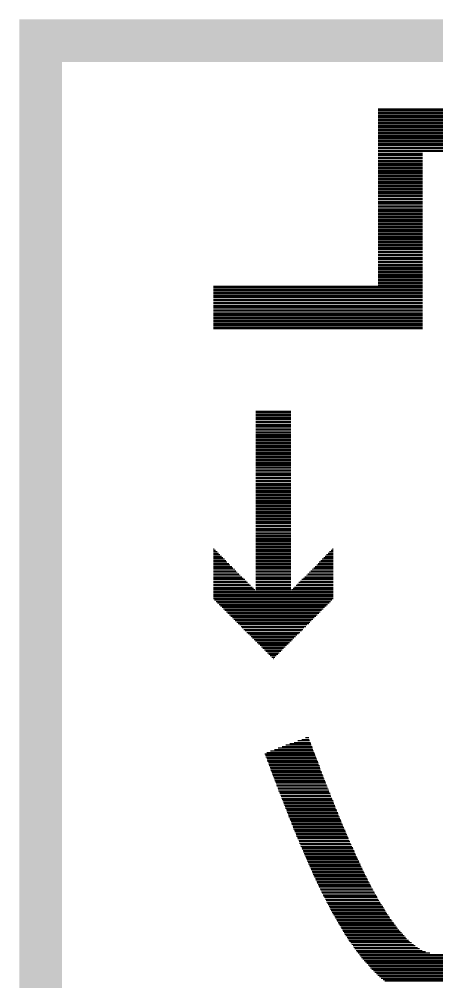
# Model space of a CAD drawing. Extents: x -1.4 to 24.3, y -3.9 to 24.9.
# Drawn here: x -1.4 to 1.08, y 19.18 to 24.89 of the extents above; entities that cross this region are included whole.
import ezdxf

# ---------------------------------------------------------------- set-up
doc = ezdxf.new("R2010")
doc.units = 0
doc.layers.add('DAC2_CLICK_V100_GKO', color=9, linetype='CONTINUOUS')
doc.layers.add('DAC2_CLICK_V100_GTO', color=11, linetype='CONTINUOUS')

msp = doc.modelspace()

# ---------------------------------------------------------------- linework, layer by layer
at = {"layer": 'DAC2_CLICK_V100_GKO'}
for points, const_width in [([(-1.27, -3.81), (-1.27, 24.765), (24.13, 24.765)], 0.254), ([(-1.27, -3.81), (-1.27, 24.13)], 0.1524)]:
    msp.add_lwpolyline(points, dxfattribs=dict(at, const_width=const_width))
at = {"layer": 'DAC2_CLICK_V100_GTO', "const_width": 0.00762}
for points in [[(0.73406, 24.3586), (2.0828, 24.3586)], [(0.73406, 24.3586), (2.0828, 24.3586)], [(0.73406, 24.35098), (2.0828, 24.35098)], [(0.73406, 24.35098), (2.0828, 24.35098)], [(0.73406, 24.34082), (2.0828, 24.34082)], [(0.73406, 24.34082), (2.0828, 24.34082)], [(0.73406, 24.3332), (2.0828, 24.3332)], [(0.73406, 24.3332), (2.0828, 24.3332)], [(0.73406, 24.32304), (2.0828, 24.32304)], [(0.73406, 24.32304), (2.0828, 24.32304)], [(0.73406, 24.31542), (2.0828, 24.31542)], [(0.73406, 24.31542), (2.0828, 24.31542)], [(0.73406, 24.3078), (2.0828, 24.3078)], [(0.73406, 24.3078), (2.0828, 24.3078)], [(0.73406, 24.29764), (2.0828, 24.29764)], [(0.73406, 24.29764), (2.0828, 24.29764)], [(0.73406, 24.29002), (2.0828, 24.29002)], [(0.73406, 24.29002), (2.0828, 24.29002)], [(0.73406, 24.27986), (2.0828, 24.27986)], [(0.73406, 24.27986), (2.0828, 24.27986)], [(0.73406, 24.27224), (2.0828, 24.27224)], [(0.73406, 24.27224), (2.0828, 24.27224)], [(0.73406, 24.26208), (2.0828, 24.26208)], [(0.73406, 24.26208), (2.0828, 24.26208)], [(0.73406, 24.25446), (2.0828, 24.25446)], [(0.73406, 24.25446), (2.0828, 24.25446)], [(0.73406, 24.24684), (2.0828, 24.24684)], [(0.73406, 24.24684), (2.0828, 24.24684)], [(0.73406, 24.23668), (2.0828, 24.23668)], [(0.73406, 24.23668), (2.0828, 24.23668)], [(0.73406, 24.22906), (2.0828, 24.22906)], [(0.73406, 24.22906), (2.0828, 24.22906)], [(0.73406, 24.2189), (2.0828, 24.2189)], [(0.73406, 24.2189), (2.0828, 24.2189)], [(0.73406, 24.21128), (2.0828, 24.21128)], [(0.73406, 24.21128), (2.0828, 24.21128)], [(0.73406, 24.20112), (2.0828, 24.20112)], [(0.73406, 24.20112), (2.0828, 24.20112)], [(0.73406, 24.1935), (2.0828, 24.1935)], [(0.73406, 24.1935), (2.0828, 24.1935)], [(0.73406, 24.18588), (2.0828, 24.18588)], [(0.73406, 24.18588), (2.0828, 24.18588)], [(0.73406, 24.17572), (2.0828, 24.17572)], [(0.73406, 24.17572), (2.0828, 24.17572)], [(0.73406, 24.1681), (2.0828, 24.1681)], [(0.73406, 24.1681), (2.0828, 24.1681)], [(0.73406, 24.15794), (2.0828, 24.15794)], [(0.73406, 24.15794), (2.0828, 24.15794)], [(0.73406, 24.15032), (2.0828, 24.15032)], [(0.73406, 24.15032), (2.0828, 24.15032)], [(0.73406, 24.1427), (2.0828, 24.1427)], [(0.73406, 24.1427), (2.0828, 24.1427)], [(0.73406, 24.13254), (2.0828, 24.13254)], [(0.73406, 24.13254), (2.0828, 24.13254)], [(0.73406, 24.12492), (2.0828, 24.12492)], [(0.73406, 24.12492), (2.0828, 24.12492)], [(0.73406, 24.11476), (2.0828, 24.11476)], [(0.73406, 24.11476), (2.0828, 24.11476)], [(0.73406, 24.10714), (2.0828, 24.10714)], [(0.73406, 24.10714), (2.0828, 24.10714)], [(0.73406, 24.09698), (0.99822, 24.09698)], [(0.73406, 24.09698), (0.99822, 24.09698)], [(0.73406, 24.08936), (0.99822, 24.08936)], [(0.73406, 24.08936), (0.99822, 24.08936)], [(0.73406, 24.08174), (0.99822, 24.08174)], [(0.73406, 24.08174), (0.99822, 24.08174)], [(0.73406, 24.07158), (0.99822, 24.07158)], [(0.73406, 24.07158), (0.99822, 24.07158)], [(0.73406, 24.06396), (0.99822, 24.06396)], [(0.73406, 24.06396), (0.99822, 24.06396)], [(0.73406, 24.0538), (0.99822, 24.0538)], [(0.73406, 24.0538), (0.99822, 24.0538)], [(0.73406, 24.04618), (0.99822, 24.04618)], [(0.73406, 24.04618), (0.99822, 24.04618)], [(0.73406, 24.03602), (0.99822, 24.03602)], [(0.73406, 24.03602), (0.99822, 24.03602)], [(0.73406, 24.0284), (0.99822, 24.0284)], [(0.73406, 24.0284), (0.99822, 24.0284)], [(0.73406, 24.02078), (0.99822, 24.02078)], [(0.73406, 24.02078), (0.99822, 24.02078)], [(0.73406, 24.01062), (0.99822, 24.01062)], [(0.73406, 24.01062), (0.99822, 24.01062)], [(0.73406, 24.003), (0.99822, 24.003)], [(0.73406, 24.003), (0.99822, 24.003)], [(0.73406, 23.99284), (0.99822, 23.99284)], [(0.73406, 23.99284), (0.99822, 23.99284)], [(0.73406, 23.98522), (0.99822, 23.98522)], [(0.73406, 23.98522), (0.99822, 23.98522)], [(0.73406, 23.9776), (0.99822, 23.9776)], [(0.73406, 23.9776), (0.99822, 23.9776)], [(0.73406, 23.96744), (0.99822, 23.96744)], [(0.73406, 23.96744), (0.99822, 23.96744)], [(0.73406, 23.95982), (0.99822, 23.95982)], [(0.73406, 23.95982), (0.99822, 23.95982)], [(0.73406, 23.94966), (0.99822, 23.94966)], [(0.73406, 23.94966), (0.99822, 23.94966)], [(0.73406, 23.94204), (0.99822, 23.94204)], [(0.73406, 23.94204), (0.99822, 23.94204)], [(0.73406, 23.93188), (0.99822, 23.93188)], [(0.73406, 23.93188), (0.99822, 23.93188)], [(0.73406, 23.92426), (0.99822, 23.92426)], [(0.73406, 23.92426), (0.99822, 23.92426)], [(0.73406, 23.91664), (0.99822, 23.91664)], [(0.73406, 23.91664), (0.99822, 23.91664)], [(0.73406, 23.90648), (0.99822, 23.90648)], [(0.73406, 23.90648), (0.99822, 23.90648)], [(0.73406, 23.89886), (0.99822, 23.89886)], [(0.73406, 23.89886), (0.99822, 23.89886)], [(0.73406, 23.8887), (0.99822, 23.8887)], [(0.73406, 23.8887), (0.99822, 23.8887)], [(0.73406, 23.88108), (0.99822, 23.88108)], [(0.73406, 23.88108), (0.99822, 23.88108)], [(0.73406, 23.87092), (0.99822, 23.87092)], [(0.73406, 23.87092), (0.99822, 23.87092)], [(0.73406, 23.8633), (0.99822, 23.8633)], [(0.73406, 23.8633), (0.99822, 23.8633)], [(0.73406, 23.85568), (0.99822, 23.85568)], [(0.73406, 23.85568), (0.99822, 23.85568)], [(0.73406, 23.84552), (0.99822, 23.84552)], [(0.73406, 23.84552), (0.99822, 23.84552)], [(0.73406, 23.8379), (0.99822, 23.8379)], [(0.73406, 23.8379), (0.99822, 23.8379)], [(0.73406, 23.82774), (0.99822, 23.82774)], [(0.73406, 23.82774), (0.99822, 23.82774)], [(0.73406, 23.82012), (0.99822, 23.82012)], [(0.73406, 23.82012), (0.99822, 23.82012)], [(0.73406, 23.80996), (0.99822, 23.80996)], [(0.73406, 23.80996), (0.99822, 23.80996)], [(0.73406, 23.80234), (0.99822, 23.80234)], [(0.73406, 23.80234), (0.99822, 23.80234)], [(0.73406, 23.79472), (0.99822, 23.79472)], [(0.73406, 23.79472), (0.99822, 23.79472)], [(0.73406, 23.78456), (0.99822, 23.78456)], [(0.73406, 23.78456), (0.99822, 23.78456)], [(0.73406, 23.77694), (0.99822, 23.77694)], [(0.73406, 23.77694), (0.99822, 23.77694)], [(0.73406, 23.76678), (0.99822, 23.76678)], [(0.73406, 23.76678), (0.99822, 23.76678)], [(0.73406, 23.75916), (0.99822, 23.75916)], [(0.73406, 23.75916), (0.99822, 23.75916)], [(0.73406, 23.75154), (0.99822, 23.75154)], [(0.73406, 23.75154), (0.99822, 23.75154)], [(0.73406, 23.74138), (0.99822, 23.74138)], [(0.73406, 23.74138), (0.99822, 23.74138)], [(0.73406, 23.73376), (0.99822, 23.73376)], [(0.73406, 23.73376), (0.99822, 23.73376)], [(0.73406, 23.7236), (0.99822, 23.7236)], [(0.73406, 23.7236), (0.99822, 23.7236)], [(0.73406, 23.71598), (0.99822, 23.71598)], [(0.73406, 23.71598), (0.99822, 23.71598)], [(0.73406, 23.70582), (0.99822, 23.70582)], [(0.73406, 23.70582), (0.99822, 23.70582)], [(0.73406, 23.6982), (0.99822, 23.6982)], [(0.73406, 23.6982), (0.99822, 23.6982)], [(0.73406, 23.69058), (0.99822, 23.69058)], [(0.73406, 23.69058), (0.99822, 23.69058)], [(0.73406, 23.68042), (0.99822, 23.68042)], [(0.73406, 23.68042), (0.99822, 23.68042)], [(0.73406, 23.6728), (0.99822, 23.6728)], [(0.73406, 23.6728), (0.99822, 23.6728)], [(0.73406, 23.66264), (0.99822, 23.66264)], [(0.73406, 23.66264), (0.99822, 23.66264)], [(0.73406, 23.65502), (0.99822, 23.65502)], [(0.73406, 23.65502), (0.99822, 23.65502)], [(0.73406, 23.64486), (0.99822, 23.64486)], [(0.73406, 23.64486), (0.99822, 23.64486)], [(0.73406, 23.63724), (0.99822, 23.63724)], [(0.73406, 23.63724), (0.99822, 23.63724)], [(0.73406, 23.62962), (0.99822, 23.62962)], [(0.73406, 23.62962), (0.99822, 23.62962)], [(0.73406, 23.61946), (0.99822, 23.61946)], [(0.73406, 23.61946), (0.99822, 23.61946)], [(0.73406, 23.61184), (0.99822, 23.61184)], [(0.73406, 23.61184), (0.99822, 23.61184)], [(0.73406, 23.60168), (0.99822, 23.60168)], [(0.73406, 23.60168), (0.99822, 23.60168)], [(0.73406, 23.59406), (0.99822, 23.59406)], [(0.73406, 23.59406), (0.99822, 23.59406)], [(0.73406, 23.58644), (0.99822, 23.58644)], [(0.73406, 23.58644), (0.99822, 23.58644)], [(0.73406, 23.57628), (0.99822, 23.57628)], [(0.73406, 23.57628), (0.99822, 23.57628)], [(0.73406, 23.56866), (0.99822, 23.56866)], [(0.73406, 23.56866), (0.99822, 23.56866)], [(0.73406, 23.5585), (0.99822, 23.5585)], [(0.73406, 23.5585), (0.99822, 23.5585)], [(0.73406, 23.55088), (0.99822, 23.55088)], [(0.73406, 23.55088), (0.99822, 23.55088)], [(0.73406, 23.54072), (0.99822, 23.54072)], [(0.73406, 23.54072), (0.99822, 23.54072)], [(0.73406, 23.5331), (0.99822, 23.5331)], [(0.73406, 23.5331), (0.99822, 23.5331)], [(0.73406, 23.52548), (0.99822, 23.52548)], [(0.73406, 23.52548), (0.99822, 23.52548)], [(0.73406, 23.51532), (0.99822, 23.51532)], [(0.73406, 23.51532), (0.99822, 23.51532)], [(0.73406, 23.5077), (0.99822, 23.5077)], [(0.73406, 23.5077), (0.99822, 23.5077)], [(0.73406, 23.49754), (0.99822, 23.49754)], [(0.73406, 23.49754), (0.99822, 23.49754)], [(0.73406, 23.48992), (0.99822, 23.48992)], [(0.73406, 23.48992), (0.99822, 23.48992)], [(0.73406, 23.47976), (0.99822, 23.47976)], [(0.73406, 23.47976), (0.99822, 23.47976)], [(0.73406, 23.47214), (0.99822, 23.47214)], [(0.73406, 23.47214), (0.99822, 23.47214)], [(0.73406, 23.46452), (0.99822, 23.46452)], [(0.73406, 23.46452), (0.99822, 23.46452)], [(0.73406, 23.45436), (0.99822, 23.45436)], [(0.73406, 23.45436), (0.99822, 23.45436)], [(0.73406, 23.44674), (0.99822, 23.44674)], [(0.73406, 23.44674), (0.99822, 23.44674)], [(0.73406, 23.43658), (0.99822, 23.43658)], [(0.73406, 23.43658), (0.99822, 23.43658)], [(0.73406, 23.42896), (0.99822, 23.42896)], [(0.73406, 23.42896), (0.99822, 23.42896)], [(0.73406, 23.4188), (0.99822, 23.4188)], [(0.73406, 23.4188), (0.99822, 23.4188)], [(0.73406, 23.41118), (0.99822, 23.41118)], [(0.73406, 23.41118), (0.99822, 23.41118)], [(0.73406, 23.40356), (0.99822, 23.40356)], [(0.73406, 23.40356), (0.99822, 23.40356)], [(0.73406, 23.3934), (0.99822, 23.3934)], [(0.73406, 23.3934), (0.99822, 23.3934)], [(0.73406, 23.38578), (0.99822, 23.38578)], [(0.73406, 23.38578), (0.99822, 23.38578)], [(0.73406, 23.37562), (0.99822, 23.37562)], [(0.73406, 23.37562), (0.99822, 23.37562)], [(0.73406, 23.368), (0.99822, 23.368)], [(0.73406, 23.368), (0.99822, 23.368)], [(0.73406, 23.36038), (0.99822, 23.36038)], [(0.73406, 23.36038), (0.99822, 23.36038)], [(-0.24384, 23.30704), (0.99822, 23.30704)], [(-0.24384, 23.30704), (0.99822, 23.30704)], [(0.73406, 23.35022), (0.99822, 23.35022)], [(0.73406, 23.35022), (0.99822, 23.35022)], [(0.73406, 23.3426), (0.99822, 23.3426)], [(0.73406, 23.3426), (0.99822, 23.3426)], [(0.73406, 23.33244), (0.99822, 23.33244)], [(0.73406, 23.33244), (0.99822, 23.33244)], [(0.73406, 23.32482), (0.99822, 23.32482)], [(0.73406, 23.32482), (0.99822, 23.32482)], [(0.73406, 23.31466), (0.99822, 23.31466)], [(0.73406, 23.31466), (0.99822, 23.31466)], [(-0.24384, 23.29942), (0.99822, 23.29942)], [(-0.24384, 23.29942), (0.99822, 23.29942)], [(-0.24384, 23.28926), (0.99822, 23.28926)], [(-0.24384, 23.28926), (0.99822, 23.28926)], [(-0.24384, 23.28164), (0.99822, 23.28164)], [(-0.24384, 23.28164), (0.99822, 23.28164)], [(-0.24384, 23.27148), (0.99822, 23.27148)], [(-0.24384, 23.27148), (0.99822, 23.27148)], [(-0.24384, 23.26386), (0.99822, 23.26386)], [(-0.24384, 23.26386), (0.99822, 23.26386)], [(-0.24384, 23.2537), (0.99822, 23.2537)], [(-0.24384, 23.2537), (0.99822, 23.2537)], [(-0.24384, 23.24608), (0.99822, 23.24608)], [(-0.24384, 23.24608), (0.99822, 23.24608)], [(-0.24384, 23.23846), (0.99822, 23.23846)], [(-0.24384, 23.23846), (0.99822, 23.23846)], [(-0.24384, 23.2283), (0.99822, 23.2283)], [(-0.24384, 23.2283), (0.99822, 23.2283)], [(-0.24384, 23.22068), (0.99822, 23.22068)], [(-0.24384, 23.22068), (0.99822, 23.22068)], [(-0.24384, 23.21052), (0.99822, 23.21052)], [(-0.24384, 23.21052), (0.99822, 23.21052)], [(-0.24384, 23.2029), (0.99822, 23.2029)], [(-0.24384, 23.2029), (0.99822, 23.2029)], [(-0.24384, 23.19274), (0.99822, 23.19274)], [(-0.24384, 23.19274), (0.99822, 23.19274)], [(-0.24384, 23.18512), (0.99822, 23.18512)], [(-0.24384, 23.18512), (0.99822, 23.18512)], [(-0.24384, 23.1775), (0.99822, 23.1775)], [(-0.24384, 23.1775), (0.99822, 23.1775)], [(-0.24384, 23.16734), (0.99822, 23.16734)], [(-0.24384, 23.16734), (0.99822, 23.16734)], [(-0.24384, 23.15972), (0.99822, 23.15972)], [(-0.24384, 23.15972), (0.99822, 23.15972)], [(-0.24384, 23.14956), (0.99822, 23.14956)], [(-0.24384, 23.14956), (0.99822, 23.14956)], [(-0.24384, 23.14194), (0.99822, 23.14194)], [(-0.24384, 23.14194), (0.99822, 23.14194)], [(-0.24384, 23.13432), (0.99822, 23.13432)], [(-0.24384, 23.13432), (0.99822, 23.13432)], [(-0.24384, 23.12416), (0.99822, 23.12416)], [(-0.24384, 23.12416), (0.99822, 23.12416)], [(-0.24384, 23.11654), (0.99822, 23.11654)], [(-0.24384, 23.11654), (0.99822, 23.11654)], [(-0.24384, 23.10638), (0.99822, 23.10638)], [(-0.24384, 23.10638), (0.99822, 23.10638)], [(-0.24384, 23.09876), (0.99822, 23.09876)], [(-0.24384, 23.09876), (0.99822, 23.09876)], [(-0.24384, 23.0886), (0.99822, 23.0886)], [(-0.24384, 23.0886), (0.99822, 23.0886)], [(-0.24384, 23.08098), (0.99822, 23.08098)], [(-0.24384, 23.08098), (0.99822, 23.08098)], [(-0.24384, 23.07336), (0.99822, 23.07336)], [(-0.24384, 23.07336), (0.99822, 23.07336)], [(-0.24384, 23.0632), (0.99822, 23.0632)], [(-0.24384, 23.0632), (0.99822, 23.0632)], [(-0.24384, 23.05558), (0.99822, 23.05558)], [(-0.24384, 23.05558), (0.99822, 23.05558)], [(0.00762, 22.56536), (0.2159, 22.56536)], [(0.00762, 22.56536), (0.2159, 22.56536)], [(0.00762, 22.55774), (0.2159, 22.55774)], [(0.00762, 22.55774), (0.2159, 22.55774)], [(0.00762, 22.54758), (0.2159, 22.54758)], [(0.00762, 22.54758), (0.2159, 22.54758)], [(0.00762, 22.53996), (0.2159, 22.53996)], [(0.00762, 22.53996), (0.2159, 22.53996)], [(0.00762, 22.5298), (0.2159, 22.5298)], [(0.00762, 22.5298), (0.2159, 22.5298)], [(0.00762, 22.52218), (0.2159, 22.52218)], [(0.00762, 22.52218), (0.2159, 22.52218)], [(0.00762, 22.51456), (0.2159, 22.51456)], [(0.00762, 22.51456), (0.2159, 22.51456)], [(0.00762, 22.5044), (0.2159, 22.5044)], [(0.00762, 22.5044), (0.2159, 22.5044)], [(0.00762, 22.49678), (0.2159, 22.49678)], [(0.00762, 22.49678), (0.2159, 22.49678)], [(0.00762, 22.48662), (0.2159, 22.48662)], [(0.00762, 22.48662), (0.2159, 22.48662)], [(0.00762, 22.479), (0.2159, 22.479)], [(0.00762, 22.479), (0.2159, 22.479)], [(0.00762, 22.47138), (0.2159, 22.47138)], [(0.00762, 22.47138), (0.2159, 22.47138)], [(0.00762, 22.46122), (0.2159, 22.46122)], [(0.00762, 22.46122), (0.2159, 22.46122)], [(0.00762, 22.4536), (0.2159, 22.4536)], [(0.00762, 22.4536), (0.2159, 22.4536)], [(0.00762, 22.44344), (0.2159, 22.44344)], [(0.00762, 22.44344), (0.2159, 22.44344)], [(0.00762, 22.43582), (0.2159, 22.43582)], [(0.00762, 22.43582), (0.2159, 22.43582)], [(0.00762, 22.42566), (0.2159, 22.42566)], [(0.00762, 22.42566), (0.2159, 22.42566)], [(0.00762, 22.41804), (0.2159, 22.41804)], [(0.00762, 22.41804), (0.2159, 22.41804)], [(0.00762, 22.41042), (0.2159, 22.41042)], [(0.00762, 22.41042), (0.2159, 22.41042)], [(0.00762, 22.40026), (0.2159, 22.40026)], [(0.00762, 22.40026), (0.2159, 22.40026)], [(0.00762, 22.39264), (0.2159, 22.39264)], [(0.00762, 22.39264), (0.2159, 22.39264)], [(0.00762, 22.38248), (0.2159, 22.38248)], [(0.00762, 22.38248), (0.2159, 22.38248)], [(0.00762, 22.37486), (0.2159, 22.37486)], [(0.00762, 22.37486), (0.2159, 22.37486)], [(0.00762, 22.3647), (0.2159, 22.3647)], [(0.00762, 22.3647), (0.2159, 22.3647)], [(0.00762, 22.35708), (0.2159, 22.35708)], [(0.00762, 22.35708), (0.2159, 22.35708)], [(0.00762, 22.34946), (0.2159, 22.34946)], [(0.00762, 22.34946), (0.2159, 22.34946)], [(0.00762, 22.3393), (0.2159, 22.3393)], [(0.00762, 22.3393), (0.2159, 22.3393)], [(0.00762, 22.33168), (0.2159, 22.33168)], [(0.00762, 22.33168), (0.2159, 22.33168)], [(0.00762, 22.32152), (0.2159, 22.32152)], [(0.00762, 22.32152), (0.2159, 22.32152)], [(0.00762, 22.3139), (0.2159, 22.3139)], [(0.00762, 22.3139), (0.2159, 22.3139)], [(0.00762, 22.30628), (0.2159, 22.30628)], [(0.00762, 22.30628), (0.2159, 22.30628)], [(0.00762, 22.29612), (0.2159, 22.29612)], [(0.00762, 22.29612), (0.2159, 22.29612)], [(0.00762, 22.2885), (0.2159, 22.2885)], [(0.00762, 22.2885), (0.2159, 22.2885)], [(0.00762, 22.27834), (0.2159, 22.27834)], [(0.00762, 22.27834), (0.2159, 22.27834)], [(0.00762, 22.27072), (0.2159, 22.27072)], [(0.00762, 22.27072), (0.2159, 22.27072)], [(0.00762, 22.26056), (0.2159, 22.26056)], [(0.00762, 22.26056), (0.2159, 22.26056)], [(0.00762, 22.25294), (0.2159, 22.25294)], [(0.00762, 22.25294), (0.2159, 22.25294)], [(0.00762, 22.24532), (0.2159, 22.24532)], [(0.00762, 22.24532), (0.2159, 22.24532)], [(0.00762, 22.23516), (0.2159, 22.23516)], [(0.00762, 22.23516), (0.2159, 22.23516)], [(0.00762, 22.22754), (0.2159, 22.22754)], [(0.00762, 22.22754), (0.2159, 22.22754)], [(0.00762, 22.21738), (0.2159, 22.21738)], [(0.00762, 22.21738), (0.2159, 22.21738)], [(0.00762, 22.20976), (0.2159, 22.20976)], [(0.00762, 22.20976), (0.2159, 22.20976)], [(0.00762, 22.1996), (0.2159, 22.1996)], [(0.00762, 22.1996), (0.2159, 22.1996)], [(0.00762, 22.19198), (0.2159, 22.19198)], [(0.00762, 22.19198), (0.2159, 22.19198)], [(0.00762, 22.18436), (0.2159, 22.18436)], [(0.00762, 22.18436), (0.2159, 22.18436)], [(0.00762, 22.1742), (0.2159, 22.1742)], [(0.00762, 22.1742), (0.2159, 22.1742)], [(0.00762, 22.16658), (0.2159, 22.16658)], [(0.00762, 22.16658), (0.2159, 22.16658)], [(0.00762, 22.15642), (0.2159, 22.15642)], [(0.00762, 22.15642), (0.2159, 22.15642)], [(0.00762, 22.1488), (0.2159, 22.1488)], [(0.00762, 22.1488), (0.2159, 22.1488)], [(0.00762, 22.13864), (0.2159, 22.13864)], [(0.00762, 22.13864), (0.2159, 22.13864)], [(0.00762, 22.13102), (0.2159, 22.13102)], [(0.00762, 22.13102), (0.2159, 22.13102)], [(0.00762, 22.1234), (0.2159, 22.1234)], [(0.00762, 22.1234), (0.2159, 22.1234)], [(0.00762, 22.11324), (0.2159, 22.11324)], [(0.00762, 22.11324), (0.2159, 22.11324)], [(0.00762, 22.10562), (0.2159, 22.10562)], [(0.00762, 22.10562), (0.2159, 22.10562)], [(0.00762, 22.09546), (0.2159, 22.09546)], [(0.00762, 22.09546), (0.2159, 22.09546)], [(0.00762, 22.08784), (0.2159, 22.08784)], [(0.00762, 22.08784), (0.2159, 22.08784)], [(0.00762, 22.08022), (0.2159, 22.08022)], [(0.00762, 22.08022), (0.2159, 22.08022)], [(0.00762, 22.07006), (0.2159, 22.07006)], [(0.00762, 22.07006), (0.2159, 22.07006)], [(0.00762, 22.06244), (0.2159, 22.06244)], [(0.00762, 22.06244), (0.2159, 22.06244)], [(0.00762, 22.05228), (0.2159, 22.05228)], [(0.00762, 22.05228), (0.2159, 22.05228)], [(0.00762, 22.04466), (0.2159, 22.04466)], [(0.00762, 22.04466), (0.2159, 22.04466)], [(0.00762, 22.0345), (0.2159, 22.0345)], [(0.00762, 22.0345), (0.2159, 22.0345)], [(0.00762, 22.02688), (0.2159, 22.02688)], [(0.00762, 22.02688), (0.2159, 22.02688)], [(0.00762, 22.01926), (0.2159, 22.01926)], [(0.00762, 22.01926), (0.2159, 22.01926)], [(0.00762, 22.0091), (0.2159, 22.0091)], [(0.00762, 22.0091), (0.2159, 22.0091)], [(0.00762, 22.00148), (0.2159, 22.00148)], [(0.00762, 22.00148), (0.2159, 22.00148)], [(0.00762, 21.99132), (0.2159, 21.99132)], [(0.00762, 21.99132), (0.2159, 21.99132)], [(0.00762, 21.9837), (0.2159, 21.9837)], [(0.00762, 21.9837), (0.2159, 21.9837)], [(0.00762, 21.97354), (0.2159, 21.97354)], [(0.00762, 21.97354), (0.2159, 21.97354)], [(0.00762, 21.96592), (0.2159, 21.96592)], [(0.00762, 21.96592), (0.2159, 21.96592)], [(0.00762, 21.9583), (0.2159, 21.9583)], [(0.00762, 21.9583), (0.2159, 21.9583)], [(0.00762, 21.94814), (0.2159, 21.94814)], [(0.00762, 21.94814), (0.2159, 21.94814)], [(0.00762, 21.94052), (0.2159, 21.94052)], [(0.00762, 21.94052), (0.2159, 21.94052)], [(0.00762, 21.93036), (0.2159, 21.93036)], [(0.00762, 21.93036), (0.2159, 21.93036)], [(0.00762, 21.92274), (0.2159, 21.92274)], [(0.00762, 21.92274), (0.2159, 21.92274)], [(0.00762, 21.91258), (0.2159, 21.91258)], [(0.00762, 21.91258), (0.2159, 21.91258)], [(0.00762, 21.90496), (0.2159, 21.90496)], [(0.00762, 21.90496), (0.2159, 21.90496)], [(0.00762, 21.89734), (0.2159, 21.89734)], [(0.00762, 21.89734), (0.2159, 21.89734)], [(0.00762, 21.88718), (0.2159, 21.88718)], [(0.00762, 21.88718), (0.2159, 21.88718)], [(0.00762, 21.87956), (0.2159, 21.87956)], [(0.00762, 21.87956), (0.2159, 21.87956)], [(0.00762, 21.8694), (0.2159, 21.8694)], [(0.00762, 21.8694), (0.2159, 21.8694)], [(0.00762, 21.86178), (0.2159, 21.86178)], [(0.00762, 21.86178), (0.2159, 21.86178)], [(0.00762, 21.85416), (0.2159, 21.85416)], [(0.00762, 21.85416), (0.2159, 21.85416)], [(0.00762, 21.844), (0.2159, 21.844)], [(0.00762, 21.844), (0.2159, 21.844)], [(0.00762, 21.83638), (0.2159, 21.83638)], [(0.00762, 21.83638), (0.2159, 21.83638)], [(0.00762, 21.82622), (0.2159, 21.82622)], [(0.00762, 21.82622), (0.2159, 21.82622)], [(0.00762, 21.8186), (0.2159, 21.8186)], [(0.00762, 21.8186), (0.2159, 21.8186)], [(0.00762, 21.80844), (0.2159, 21.80844)], [(0.00762, 21.80844), (0.2159, 21.80844)], [(0.00762, 21.80082), (0.2159, 21.80082)], [(0.00762, 21.80082), (0.2159, 21.80082)], [(0.00762, 21.7932), (0.2159, 21.7932)], [(0.00762, 21.7932), (0.2159, 21.7932)], [(0.00762, 21.78304), (0.2159, 21.78304)], [(0.00762, 21.78304), (0.2159, 21.78304)], [(0.00762, 21.77542), (0.2159, 21.77542)], [(0.00762, 21.77542), (0.2159, 21.77542)], [(0.00762, 21.76526), (0.2159, 21.76526)], [(0.00762, 21.76526), (0.2159, 21.76526)], [(-0.24384, 21.74748), (-0.23876, 21.74748)], [(-0.24384, 21.74748), (-0.23876, 21.74748)], [(-0.24384, 21.73986), (-0.23114, 21.73986)], [(-0.24384, 21.73986), (-0.23114, 21.73986)], [(-0.24384, 21.73224), (-0.22098, 21.73224)], [(-0.24384, 21.73224), (-0.22098, 21.73224)], [(-0.24384, 21.72208), (-0.21336, 21.72208)], [(-0.24384, 21.72208), (-0.21336, 21.72208)], [(-0.24384, 21.71446), (-0.20574, 21.71446)], [(-0.24384, 21.71446), (-0.20574, 21.71446)], [(-0.24384, 21.7043), (-0.19558, 21.7043)], [(-0.24384, 21.7043), (-0.19558, 21.7043)], [(0.00762, 21.75764), (0.2159, 21.75764)], [(0.00762, 21.75764), (0.2159, 21.75764)], [(0.00762, 21.74748), (0.2159, 21.74748)], [(0.00762, 21.74748), (0.2159, 21.74748)], [(0.00762, 21.73986), (0.2159, 21.73986)], [(0.00762, 21.73986), (0.2159, 21.73986)], [(0.00762, 21.73224), (0.2159, 21.73224)], [(0.00762, 21.73224), (0.2159, 21.73224)], [(0.00762, 21.72208), (0.2159, 21.72208)], [(0.00762, 21.72208), (0.2159, 21.72208)], [(0.00762, 21.71446), (0.2159, 21.71446)], [(0.00762, 21.71446), (0.2159, 21.71446)], [(0.00762, 21.7043), (0.2159, 21.7043)], [(0.00762, 21.7043), (0.2159, 21.7043)], [(0.4191, 21.7043), (0.46736, 21.7043)], [(0.4191, 21.7043), (0.46736, 21.7043)], [(0.42672, 21.71446), (0.46736, 21.71446)], [(0.42672, 21.71446), (0.46736, 21.71446)], [(0.43688, 21.72208), (0.46736, 21.72208)], [(0.43688, 21.72208), (0.46736, 21.72208)], [(0.4445, 21.73224), (0.46736, 21.73224)], [(0.4445, 21.73224), (0.46736, 21.73224)], [(0.45466, 21.73986), (0.46736, 21.73986)], [(0.45466, 21.73986), (0.46736, 21.73986)], [(0.46228, 21.74748), (0.46736, 21.74748)], [(0.46228, 21.74748), (0.46736, 21.74748)], [(-0.24384, 21.69668), (-0.18796, 21.69668)], [(-0.24384, 21.69668), (-0.18796, 21.69668)], [(-0.24384, 21.68906), (-0.1778, 21.68906)], [(-0.24384, 21.68906), (-0.1778, 21.68906)], [(-0.24384, 21.6789), (-0.17018, 21.6789)], [(-0.24384, 21.6789), (-0.17018, 21.6789)], [(-0.24384, 21.67128), (-0.16256, 21.67128)], [(-0.24384, 21.67128), (-0.16256, 21.67128)], [(-0.24384, 21.66112), (-0.1524, 21.66112)], [(-0.24384, 21.66112), (-0.1524, 21.66112)], [(-0.24384, 21.6535), (-0.14478, 21.6535)], [(-0.24384, 21.6535), (-0.14478, 21.6535)], [(0.00762, 21.69668), (0.2159, 21.69668)], [(0.00762, 21.69668), (0.2159, 21.69668)], [(0.00762, 21.68906), (0.2159, 21.68906)], [(0.00762, 21.68906), (0.2159, 21.68906)], [(0.00762, 21.6789), (0.2159, 21.6789)], [(0.00762, 21.6789), (0.2159, 21.6789)], [(0.00762, 21.67128), (0.2159, 21.67128)], [(0.00762, 21.67128), (0.2159, 21.67128)], [(0.00762, 21.66112), (0.2159, 21.66112)], [(0.00762, 21.66112), (0.2159, 21.66112)], [(0.00762, 21.6535), (0.2159, 21.6535)], [(0.00762, 21.6535), (0.2159, 21.6535)], [(0.3683, 21.6535), (0.46736, 21.6535)], [(0.3683, 21.6535), (0.46736, 21.6535)], [(0.37592, 21.66112), (0.46736, 21.66112)], [(0.37592, 21.66112), (0.46736, 21.66112)], [(0.38354, 21.67128), (0.46736, 21.67128)], [(0.38354, 21.67128), (0.46736, 21.67128)], [(0.3937, 21.6789), (0.46736, 21.6789)], [(0.3937, 21.6789), (0.46736, 21.6789)], [(0.40132, 21.68906), (0.46736, 21.68906)], [(0.40132, 21.68906), (0.46736, 21.68906)], [(0.41148, 21.69668), (0.46736, 21.69668)], [(0.41148, 21.69668), (0.46736, 21.69668)], [(-0.24384, 21.64334), (-0.13462, 21.64334)], [(-0.24384, 21.64334), (-0.13462, 21.64334)], [(-0.24384, 21.63572), (-0.127, 21.63572)], [(-0.24384, 21.63572), (-0.127, 21.63572)], [(-0.24384, 21.6281), (-0.11684, 21.6281)], [(-0.24384, 21.6281), (-0.11684, 21.6281)], [(-0.24384, 21.61794), (-0.10922, 21.61794)], [(-0.24384, 21.61794), (-0.10922, 21.61794)], [(-0.24384, 21.61032), (-0.1016, 21.61032)], [(-0.24384, 21.61032), (-0.1016, 21.61032)], [(-0.24384, 21.60016), (-0.09144, 21.60016)], [(-0.24384, 21.60016), (-0.09144, 21.60016)], [(-0.24384, 21.59254), (-0.08382, 21.59254)], [(-0.24384, 21.59254), (-0.08382, 21.59254)], [(0.00762, 21.64334), (0.2159, 21.64334)], [(0.00762, 21.64334), (0.2159, 21.64334)], [(0.00762, 21.63572), (0.2159, 21.63572)], [(0.00762, 21.63572), (0.2159, 21.63572)], [(0.00762, 21.6281), (0.2159, 21.6281)], [(0.00762, 21.6281), (0.2159, 21.6281)], [(0.00762, 21.61794), (0.2159, 21.61794)], [(0.00762, 21.61794), (0.2159, 21.61794)], [(0.00762, 21.61032), (0.2159, 21.61032)], [(0.00762, 21.61032), (0.2159, 21.61032)], [(0.00762, 21.60016), (0.2159, 21.60016)], [(0.00762, 21.60016), (0.2159, 21.60016)], [(0.00762, 21.59254), (0.2159, 21.59254)], [(0.00762, 21.59254), (0.2159, 21.59254)], [(0.30734, 21.59254), (0.46736, 21.59254)], [(0.30734, 21.59254), (0.46736, 21.59254)], [(0.31496, 21.60016), (0.46736, 21.60016)], [(0.31496, 21.60016), (0.46736, 21.60016)], [(0.32258, 21.61032), (0.46736, 21.61032)], [(0.32258, 21.61032), (0.46736, 21.61032)], [(0.33274, 21.61794), (0.46736, 21.61794)], [(0.33274, 21.61794), (0.46736, 21.61794)], [(0.34036, 21.6281), (0.46736, 21.6281)], [(0.34036, 21.6281), (0.46736, 21.6281)], [(0.35052, 21.63572), (0.46736, 21.63572)], [(0.35052, 21.63572), (0.46736, 21.63572)], [(0.35814, 21.64334), (0.46736, 21.64334)], [(0.35814, 21.64334), (0.46736, 21.64334)], [(-0.24384, 21.58238), (-0.07366, 21.58238)], [(-0.24384, 21.58238), (-0.07366, 21.58238)], [(-0.24384, 21.57476), (-0.06604, 21.57476)], [(-0.24384, 21.57476), (-0.06604, 21.57476)], [(-0.24384, 21.56714), (-0.05588, 21.56714)], [(-0.24384, 21.56714), (-0.05588, 21.56714)], [(-0.24384, 21.55698), (-0.04826, 21.55698)], [(-0.24384, 21.55698), (-0.04826, 21.55698)], [(-0.24384, 21.54936), (-0.04064, 21.54936)], [(-0.24384, 21.54936), (-0.04064, 21.54936)], [(-0.24384, 21.5392), (-0.03048, 21.5392)], [(-0.24384, 21.5392), (-0.03048, 21.5392)], [(0.00762, 21.58238), (0.2159, 21.58238)], [(0.00762, 21.58238), (0.2159, 21.58238)], [(0.00762, 21.57476), (0.2159, 21.57476)], [(0.00762, 21.57476), (0.2159, 21.57476)], [(0.00762, 21.56714), (0.2159, 21.56714)], [(0.00762, 21.56714), (0.2159, 21.56714)], [(0.00762, 21.55698), (0.2159, 21.55698)], [(0.00762, 21.55698), (0.2159, 21.55698)], [(0.00762, 21.54936), (0.2159, 21.54936)], [(0.00762, 21.54936), (0.2159, 21.54936)], [(0.00762, 21.5392), (0.2159, 21.5392)], [(0.00762, 21.5392), (0.2159, 21.5392)], [(0.254, 21.5392), (0.46736, 21.5392)], [(0.254, 21.5392), (0.46736, 21.5392)], [(0.26162, 21.54936), (0.46736, 21.54936)], [(0.26162, 21.54936), (0.46736, 21.54936)], [(0.27178, 21.55698), (0.46736, 21.55698)], [(0.27178, 21.55698), (0.46736, 21.55698)], [(0.2794, 21.56714), (0.46736, 21.56714)], [(0.2794, 21.56714), (0.46736, 21.56714)], [(0.28956, 21.57476), (0.46736, 21.57476)], [(0.28956, 21.57476), (0.46736, 21.57476)], [(0.29718, 21.58238), (0.46736, 21.58238)], [(0.29718, 21.58238), (0.46736, 21.58238)], [(-0.24384, 21.53158), (-0.02286, 21.53158)], [(-0.24384, 21.53158), (-0.02286, 21.53158)], [(-0.24384, 21.52142), (-0.0127, 21.52142)], [(-0.24384, 21.52142), (-0.0127, 21.52142)], [(-0.24384, 21.5138), (-0.00508, 21.5138)], [(-0.24384, 21.5138), (-0.00508, 21.5138)], [(-0.24384, 21.50618), (0.00254, 21.50618)], [(-0.24384, 21.50618), (0.00254, 21.50618)], [(-0.24384, 21.49602), (0.46736, 21.49602)], [(-0.24384, 21.49602), (0.46736, 21.49602)], [(-0.24384, 21.4884), (0.46736, 21.4884)], [(-0.24384, 21.4884), (0.46736, 21.4884)], [(-0.24384, 21.47824), (0.46736, 21.47824)], [(-0.24384, 21.47824), (0.46736, 21.47824)], [(0.00762, 21.53158), (0.2159, 21.53158)], [(0.00762, 21.53158), (0.2159, 21.53158)], [(0.00762, 21.52142), (0.2159, 21.52142)], [(0.00762, 21.52142), (0.2159, 21.52142)], [(0.00762, 21.5138), (0.2159, 21.5138)], [(0.00762, 21.5138), (0.2159, 21.5138)], [(0.00762, 21.50618), (0.2159, 21.50618)], [(0.00762, 21.50618), (0.2159, 21.50618)], [(0.21844, 21.50618), (0.46736, 21.50618)], [(0.21844, 21.50618), (0.46736, 21.50618)], [(0.2286, 21.5138), (0.46736, 21.5138)], [(0.2286, 21.5138), (0.46736, 21.5138)], [(0.23622, 21.52142), (0.46736, 21.52142)], [(0.23622, 21.52142), (0.46736, 21.52142)], [(0.24638, 21.53158), (0.46736, 21.53158)], [(0.24638, 21.53158), (0.46736, 21.53158)], [(-0.24384, 21.47062), (0.46736, 21.47062)], [(-0.24384, 21.47062), (0.46736, 21.47062)], [(-0.24384, 21.463), (0.46736, 21.463)], [(-0.24384, 21.463), (0.46736, 21.463)], [(-0.24384, 21.45284), (0.46736, 21.45284)], [(-0.24384, 21.45284), (0.46736, 21.45284)], [(-0.23876, 21.44522), (0.45974, 21.44522)], [(-0.23876, 21.44522), (0.45974, 21.44522)], [(-0.2286, 21.43506), (0.45212, 21.43506)], [(-0.2286, 21.43506), (0.45212, 21.43506)], [(-0.22098, 21.42744), (0.4445, 21.42744)], [(-0.22098, 21.42744), (0.4445, 21.42744)], [(-0.21082, 21.41728), (0.43434, 21.41728)], [(-0.21082, 21.41728), (0.43434, 21.41728)], [(-0.2032, 21.40966), (0.42672, 21.40966)], [(-0.2032, 21.40966), (0.42672, 21.40966)], [(-0.19304, 21.40204), (0.41656, 21.40204)], [(-0.19304, 21.40204), (0.41656, 21.40204)], [(-0.18542, 21.39188), (0.40894, 21.39188)], [(-0.18542, 21.39188), (0.40894, 21.39188)], [(-0.1778, 21.38426), (0.39878, 21.38426)], [(-0.1778, 21.38426), (0.39878, 21.38426)], [(-0.16764, 21.3741), (0.39116, 21.3741)], [(-0.16764, 21.3741), (0.39116, 21.3741)], [(-0.16002, 21.36648), (0.38354, 21.36648)], [(-0.16002, 21.36648), (0.38354, 21.36648)], [(-0.14986, 21.35632), (0.37338, 21.35632)], [(-0.14986, 21.35632), (0.37338, 21.35632)], [(-0.14224, 21.3487), (0.36576, 21.3487)], [(-0.14224, 21.3487), (0.36576, 21.3487)], [(-0.13208, 21.34108), (0.3556, 21.34108)], [(-0.13208, 21.34108), (0.3556, 21.34108)], [(-0.12446, 21.33092), (0.34798, 21.33092)], [(-0.12446, 21.33092), (0.34798, 21.33092)], [(-0.11684, 21.3233), (0.33782, 21.3233)], [(-0.11684, 21.3233), (0.33782, 21.3233)], [(-0.10668, 21.31314), (0.3302, 21.31314)], [(-0.10668, 21.31314), (0.3302, 21.31314)], [(-0.09906, 21.30552), (0.32258, 21.30552)], [(-0.09906, 21.30552), (0.32258, 21.30552)], [(-0.0889, 21.2979), (0.31242, 21.2979)], [(-0.0889, 21.2979), (0.31242, 21.2979)], [(-0.08128, 21.28774), (0.3048, 21.28774)], [(-0.08128, 21.28774), (0.3048, 21.28774)], [(-0.07366, 21.28012), (0.29464, 21.28012)], [(-0.07366, 21.28012), (0.29464, 21.28012)], [(-0.0635, 21.26996), (0.28702, 21.26996)], [(-0.0635, 21.26996), (0.28702, 21.26996)], [(-0.05588, 21.26234), (0.2794, 21.26234)], [(-0.05588, 21.26234), (0.2794, 21.26234)], [(-0.04572, 21.25218), (0.26924, 21.25218)], [(-0.04572, 21.25218), (0.26924, 21.25218)], [(-0.0381, 21.24456), (0.26162, 21.24456)], [(-0.0381, 21.24456), (0.26162, 21.24456)], [(-0.02794, 21.23694), (0.25146, 21.23694)], [(-0.02794, 21.23694), (0.25146, 21.23694)], [(-0.02032, 21.22678), (0.24384, 21.22678)], [(-0.02032, 21.22678), (0.24384, 21.22678)], [(-0.0127, 21.21916), (0.23368, 21.21916)], [(-0.0127, 21.21916), (0.23368, 21.21916)], [(-0.00254, 21.209), (0.22606, 21.209)], [(-0.00254, 21.209), (0.22606, 21.209)], [(0.00508, 21.20138), (0.21844, 21.20138)], [(0.00508, 21.20138), (0.21844, 21.20138)], [(0.01524, 21.19122), (0.20828, 21.19122)], [(0.01524, 21.19122), (0.20828, 21.19122)], [(0.02286, 21.1836), (0.20066, 21.1836)], [(0.02286, 21.1836), (0.20066, 21.1836)], [(0.03302, 21.17598), (0.1905, 21.17598)], [(0.03302, 21.17598), (0.1905, 21.17598)], [(0.04064, 21.16582), (0.18288, 21.16582)], [(0.04064, 21.16582), (0.18288, 21.16582)], [(0.04826, 21.1582), (0.17272, 21.1582)], [(0.04826, 21.1582), (0.17272, 21.1582)], [(0.05842, 21.14804), (0.1651, 21.14804)], [(0.05842, 21.14804), (0.1651, 21.14804)], [(0.06604, 21.14042), (0.15748, 21.14042)], [(0.06604, 21.14042), (0.15748, 21.14042)], [(0.0762, 21.13026), (0.14732, 21.13026)], [(0.0762, 21.13026), (0.14732, 21.13026)], [(0.08382, 21.12264), (0.1397, 21.12264)], [(0.08382, 21.12264), (0.1397, 21.12264)], [(0.09144, 21.11502), (0.12954, 21.11502)], [(0.09144, 21.11502), (0.12954, 21.11502)], [(0.1016, 21.10486), (0.12192, 21.10486)], [(0.1016, 21.10486), (0.12192, 21.10486)], [(0.10922, 21.09724), (0.1143, 21.09724)], [(0.10922, 21.09724), (0.1143, 21.09724)], [(0.30226, 20.62734), (0.32258, 20.62734)], [(0.30226, 20.62734), (0.32258, 20.62734)], [(0.1397, 20.56638), (0.34544, 20.56638)], [(0.1397, 20.56638), (0.34544, 20.56638)], [(0.16256, 20.574), (0.3429, 20.574)], [(0.16256, 20.574), (0.3429, 20.574)], [(0.18542, 20.58416), (0.33782, 20.58416)], [(0.18542, 20.58416), (0.33782, 20.58416)], [(0.20828, 20.59178), (0.33528, 20.59178)], [(0.20828, 20.59178), (0.33528, 20.59178)], [(0.23368, 20.5994), (0.33274, 20.5994)], [(0.23368, 20.5994), (0.33274, 20.5994)], [(0.25654, 20.60956), (0.32766, 20.60956)], [(0.25654, 20.60956), (0.32766, 20.60956)], [(0.2794, 20.61718), (0.32512, 20.61718)], [(0.2794, 20.61718), (0.32512, 20.61718)], [(0.06096, 20.53082), (0.35814, 20.53082)], [(0.06096, 20.53082), (0.35814, 20.53082)], [(0.0635, 20.5232), (0.36068, 20.5232)], [(0.0635, 20.5232), (0.36068, 20.5232)], [(0.06604, 20.51304), (0.36576, 20.51304)], [(0.06604, 20.51304), (0.36576, 20.51304)], [(0.07112, 20.53844), (0.3556, 20.53844)], [(0.07112, 20.53844), (0.3556, 20.53844)], [(0.07112, 20.50542), (0.3683, 20.50542)], [(0.07112, 20.50542), (0.3683, 20.50542)], [(0.09398, 20.5486), (0.35052, 20.5486)], [(0.09398, 20.5486), (0.35052, 20.5486)], [(0.11684, 20.55622), (0.34798, 20.55622)], [(0.11684, 20.55622), (0.34798, 20.55622)], [(0.07366, 20.49526), (0.37084, 20.49526)], [(0.07366, 20.49526), (0.37084, 20.49526)], [(0.0762, 20.48764), (0.37592, 20.48764)], [(0.0762, 20.48764), (0.37592, 20.48764)], [(0.08128, 20.48002), (0.37846, 20.48002)], [(0.08128, 20.48002), (0.37846, 20.48002)], [(0.08382, 20.46986), (0.381, 20.46986)], [(0.08382, 20.46986), (0.381, 20.46986)], [(0.08636, 20.46224), (0.38608, 20.46224)], [(0.08636, 20.46224), (0.38608, 20.46224)], [(0.09144, 20.45208), (0.38862, 20.45208)], [(0.09144, 20.45208), (0.38862, 20.45208)], [(0.09398, 20.44446), (0.39116, 20.44446)], [(0.09398, 20.44446), (0.39116, 20.44446)], [(0.09652, 20.4343), (0.3937, 20.4343)], [(0.09652, 20.4343), (0.3937, 20.4343)], [(0.09906, 20.42668), (0.39878, 20.42668)], [(0.09906, 20.42668), (0.39878, 20.42668)], [(0.10414, 20.41906), (0.40132, 20.41906)], [(0.10414, 20.41906), (0.40132, 20.41906)], [(0.10668, 20.4089), (0.40386, 20.4089)], [(0.10668, 20.4089), (0.40386, 20.4089)], [(0.10922, 20.40128), (0.40894, 20.40128)], [(0.10922, 20.40128), (0.40894, 20.40128)], [(0.1143, 20.39112), (0.41148, 20.39112)], [(0.1143, 20.39112), (0.41148, 20.39112)], [(0.11684, 20.3835), (0.41402, 20.3835)], [(0.11684, 20.3835), (0.41402, 20.3835)], [(0.11938, 20.37334), (0.4191, 20.37334)], [(0.11938, 20.37334), (0.4191, 20.37334)], [(0.12446, 20.36572), (0.42164, 20.36572)], [(0.12446, 20.36572), (0.42164, 20.36572)], [(0.127, 20.3581), (0.42418, 20.3581)], [(0.127, 20.3581), (0.42418, 20.3581)], [(0.12954, 20.34794), (0.42926, 20.34794)], [(0.12954, 20.34794), (0.42926, 20.34794)], [(0.13208, 20.34032), (0.4318, 20.34032)], [(0.13208, 20.34032), (0.4318, 20.34032)], [(0.13716, 20.33016), (0.43434, 20.33016)], [(0.13716, 20.33016), (0.43434, 20.33016)], [(0.1397, 20.32254), (0.43942, 20.32254)], [(0.1397, 20.32254), (0.43942, 20.32254)], [(0.14224, 20.31238), (0.44196, 20.31238)], [(0.14224, 20.31238), (0.44196, 20.31238)], [(0.14732, 20.30476), (0.4445, 20.30476)], [(0.14732, 20.30476), (0.4445, 20.30476)], [(0.14986, 20.29714), (0.44958, 20.29714)], [(0.14986, 20.29714), (0.44958, 20.29714)], [(0.1524, 20.28698), (0.45212, 20.28698)], [(0.1524, 20.28698), (0.45212, 20.28698)], [(0.15748, 20.27936), (0.45466, 20.27936)], [(0.15748, 20.27936), (0.45466, 20.27936)], [(0.16002, 20.2692), (0.45974, 20.2692)], [(0.16002, 20.2692), (0.45974, 20.2692)], [(0.16256, 20.26158), (0.46228, 20.26158)], [(0.16256, 20.26158), (0.46228, 20.26158)], [(0.16764, 20.25396), (0.46736, 20.25396)], [(0.16764, 20.25396), (0.46736, 20.25396)], [(0.17018, 20.2438), (0.4699, 20.2438)], [(0.17018, 20.2438), (0.4699, 20.2438)], [(0.17272, 20.23618), (0.47244, 20.23618)], [(0.17272, 20.23618), (0.47244, 20.23618)], [(0.1778, 20.22602), (0.47752, 20.22602)], [(0.1778, 20.22602), (0.47752, 20.22602)], [(0.18034, 20.2184), (0.48006, 20.2184)], [(0.18034, 20.2184), (0.48006, 20.2184)], [(0.18288, 20.20824), (0.4826, 20.20824)], [(0.18288, 20.20824), (0.4826, 20.20824)], [(0.18796, 20.20062), (0.48768, 20.20062)], [(0.18796, 20.20062), (0.48768, 20.20062)], [(0.1905, 20.193), (0.49022, 20.193)], [(0.1905, 20.193), (0.49022, 20.193)], [(0.19304, 20.18284), (0.4953, 20.18284)], [(0.19304, 20.18284), (0.4953, 20.18284)], [(0.19812, 20.17522), (0.49784, 20.17522)], [(0.19812, 20.17522), (0.49784, 20.17522)], [(0.20066, 20.16506), (0.50038, 20.16506)], [(0.20066, 20.16506), (0.50038, 20.16506)], [(0.2032, 20.15744), (0.50546, 20.15744)], [(0.2032, 20.15744), (0.50546, 20.15744)], [(0.20828, 20.14728), (0.508, 20.14728)], [(0.20828, 20.14728), (0.508, 20.14728)], [(0.21082, 20.13966), (0.51308, 20.13966)], [(0.21082, 20.13966), (0.51308, 20.13966)], [(0.2159, 20.13204), (0.51562, 20.13204)], [(0.2159, 20.13204), (0.51562, 20.13204)], [(0.21844, 20.12188), (0.51816, 20.12188)], [(0.21844, 20.12188), (0.51816, 20.12188)], [(0.22098, 20.11426), (0.52324, 20.11426)], [(0.22098, 20.11426), (0.52324, 20.11426)], [(0.22606, 20.1041), (0.52578, 20.1041)], [(0.22606, 20.1041), (0.52578, 20.1041)], [(0.2286, 20.09648), (0.53086, 20.09648)], [(0.2286, 20.09648), (0.53086, 20.09648)], [(0.23114, 20.08632), (0.5334, 20.08632)], [(0.23114, 20.08632), (0.5334, 20.08632)], [(0.23622, 20.0787), (0.53848, 20.0787)], [(0.23622, 20.0787), (0.53848, 20.0787)], [(0.23876, 20.07108), (0.54102, 20.07108)], [(0.23876, 20.07108), (0.54102, 20.07108)], [(0.24384, 20.06092), (0.5461, 20.06092)], [(0.24384, 20.06092), (0.5461, 20.06092)], [(0.24638, 20.0533), (0.54864, 20.0533)], [(0.24638, 20.0533), (0.54864, 20.0533)], [(0.24892, 20.04314), (0.55372, 20.04314)], [(0.24892, 20.04314), (0.55372, 20.04314)], [(0.254, 20.03552), (0.55626, 20.03552)], [(0.254, 20.03552), (0.55626, 20.03552)], [(0.25654, 20.0279), (0.5588, 20.0279)], [(0.25654, 20.0279), (0.5588, 20.0279)], [(0.26162, 20.01774), (0.56388, 20.01774)], [(0.26162, 20.01774), (0.56388, 20.01774)], [(0.26416, 20.01012), (0.56642, 20.01012)], [(0.26416, 20.01012), (0.56642, 20.01012)], [(0.2667, 19.99996), (0.5715, 19.99996)], [(0.2667, 19.99996), (0.5715, 19.99996)], [(0.27178, 19.99234), (0.57404, 19.99234)], [(0.27178, 19.99234), (0.57404, 19.99234)], [(0.27432, 19.98218), (0.57912, 19.98218)], [(0.27432, 19.98218), (0.57912, 19.98218)], [(0.2794, 19.97456), (0.5842, 19.97456)], [(0.2794, 19.97456), (0.5842, 19.97456)], [(0.28194, 19.96694), (0.58674, 19.96694)], [(0.28194, 19.96694), (0.58674, 19.96694)], [(0.28702, 19.95678), (0.59182, 19.95678)], [(0.28702, 19.95678), (0.59182, 19.95678)], [(0.28956, 19.94916), (0.59436, 19.94916)], [(0.28956, 19.94916), (0.59436, 19.94916)], [(0.29464, 19.939), (0.59944, 19.939)], [(0.29464, 19.939), (0.59944, 19.939)], [(0.29718, 19.93138), (0.60198, 19.93138)], [(0.29718, 19.93138), (0.60198, 19.93138)], [(0.30226, 19.92122), (0.60706, 19.92122)], [(0.30226, 19.92122), (0.60706, 19.92122)], [(0.3048, 19.9136), (0.6096, 19.9136)], [(0.3048, 19.9136), (0.6096, 19.9136)], [(0.30988, 19.90598), (0.61468, 19.90598)], [(0.30988, 19.90598), (0.61468, 19.90598)], [(0.31242, 19.89582), (0.61976, 19.89582)], [(0.31242, 19.89582), (0.61976, 19.89582)], [(0.3175, 19.8882), (0.6223, 19.8882)], [(0.3175, 19.8882), (0.6223, 19.8882)], [(0.32004, 19.87804), (0.62738, 19.87804)], [(0.32004, 19.87804), (0.62738, 19.87804)], [(0.32512, 19.87042), (0.62992, 19.87042)], [(0.32512, 19.87042), (0.62992, 19.87042)], [(0.32766, 19.8628), (0.635, 19.8628)], [(0.32766, 19.8628), (0.635, 19.8628)], [(0.33274, 19.85264), (0.64008, 19.85264)], [(0.33274, 19.85264), (0.64008, 19.85264)], [(0.33528, 19.84502), (0.64262, 19.84502)], [(0.33528, 19.84502), (0.64262, 19.84502)], [(0.34036, 19.83486), (0.6477, 19.83486)], [(0.34036, 19.83486), (0.6477, 19.83486)], [(0.3429, 19.82724), (0.65278, 19.82724)], [(0.3429, 19.82724), (0.65278, 19.82724)], [(0.34798, 19.81708), (0.65532, 19.81708)], [(0.34798, 19.81708), (0.65532, 19.81708)], [(0.35052, 19.80946), (0.6604, 19.80946)], [(0.35052, 19.80946), (0.6604, 19.80946)], [(0.3556, 19.80184), (0.66548, 19.80184)], [(0.3556, 19.80184), (0.66548, 19.80184)], [(0.36068, 19.79168), (0.67056, 19.79168)], [(0.36068, 19.79168), (0.67056, 19.79168)], [(0.36322, 19.78406), (0.6731, 19.78406)], [(0.36322, 19.78406), (0.6731, 19.78406)], [(0.3683, 19.7739), (0.67818, 19.7739)], [(0.3683, 19.7739), (0.67818, 19.7739)], [(0.37084, 19.76628), (0.68326, 19.76628)], [(0.37084, 19.76628), (0.68326, 19.76628)], [(0.37592, 19.75612), (0.68834, 19.75612)], [(0.37592, 19.75612), (0.68834, 19.75612)], [(0.381, 19.7485), (0.69088, 19.7485)], [(0.381, 19.7485), (0.69088, 19.7485)], [(0.38354, 19.74088), (0.69596, 19.74088)], [(0.38354, 19.74088), (0.69596, 19.74088)], [(0.38862, 19.73072), (0.70104, 19.73072)], [(0.38862, 19.73072), (0.70104, 19.73072)], [(0.3937, 19.7231), (0.70612, 19.7231)], [(0.3937, 19.7231), (0.70612, 19.7231)], [(0.39624, 19.71294), (0.7112, 19.71294)], [(0.39624, 19.71294), (0.7112, 19.71294)], [(0.40132, 19.70532), (0.71628, 19.70532)], [(0.40132, 19.70532), (0.71628, 19.70532)], [(0.4064, 19.69516), (0.72136, 19.69516)], [(0.4064, 19.69516), (0.72136, 19.69516)], [(0.40894, 19.68754), (0.72644, 19.68754)], [(0.40894, 19.68754), (0.72644, 19.68754)], [(0.41402, 19.67992), (0.72898, 19.67992)], [(0.41402, 19.67992), (0.72898, 19.67992)], [(0.4191, 19.66976), (0.73406, 19.66976)], [(0.4191, 19.66976), (0.73406, 19.66976)], [(0.42418, 19.66214), (0.73914, 19.66214)], [(0.42418, 19.66214), (0.73914, 19.66214)], [(0.42672, 19.65198), (0.74422, 19.65198)], [(0.42672, 19.65198), (0.74422, 19.65198)], [(0.4318, 19.64436), (0.7493, 19.64436)], [(0.4318, 19.64436), (0.7493, 19.64436)], [(0.43688, 19.63674), (0.75438, 19.63674)], [(0.43688, 19.63674), (0.75438, 19.63674)], [(0.44196, 19.62658), (0.762, 19.62658)], [(0.44196, 19.62658), (0.762, 19.62658)], [(0.44704, 19.61896), (0.76708, 19.61896)], [(0.44704, 19.61896), (0.76708, 19.61896)], [(0.44958, 19.6088), (0.77216, 19.6088)], [(0.44958, 19.6088), (0.77216, 19.6088)], [(0.45466, 19.60118), (0.77724, 19.60118)], [(0.45466, 19.60118), (0.77724, 19.60118)], [(0.45974, 19.59102), (0.78232, 19.59102)], [(0.45974, 19.59102), (0.78232, 19.59102)], [(0.46482, 19.5834), (0.7874, 19.5834)], [(0.46482, 19.5834), (0.7874, 19.5834)], [(0.4699, 19.57578), (0.79502, 19.57578)], [(0.4699, 19.57578), (0.79502, 19.57578)], [(0.47498, 19.56562), (0.8001, 19.56562)], [(0.47498, 19.56562), (0.8001, 19.56562)], [(0.48006, 19.558), (0.80518, 19.558)], [(0.48006, 19.558), (0.80518, 19.558)], [(0.48514, 19.54784), (0.8128, 19.54784)], [(0.48514, 19.54784), (0.8128, 19.54784)], [(0.49022, 19.54022), (0.81788, 19.54022)], [(0.49022, 19.54022), (0.81788, 19.54022)], [(0.4953, 19.53006), (0.8255, 19.53006)], [(0.4953, 19.53006), (0.8255, 19.53006)], [(0.50038, 19.52244), (0.83058, 19.52244)], [(0.50038, 19.52244), (0.83058, 19.52244)], [(0.50546, 19.51482), (0.8382, 19.51482)], [(0.50546, 19.51482), (0.8382, 19.51482)], [(0.51054, 19.50466), (0.84328, 19.50466)], [(0.51054, 19.50466), (0.84328, 19.50466)], [(0.51562, 19.49704), (0.8509, 19.49704)], [(0.51562, 19.49704), (0.8509, 19.49704)], [(0.5207, 19.48688), (0.85852, 19.48688)], [(0.5207, 19.48688), (0.85852, 19.48688)], [(0.52578, 19.47926), (0.86614, 19.47926)], [(0.52578, 19.47926), (0.86614, 19.47926)], [(0.53086, 19.47164), (0.87376, 19.47164)], [(0.53086, 19.47164), (0.87376, 19.47164)], [(0.53594, 19.46148), (0.88138, 19.46148)], [(0.53594, 19.46148), (0.88138, 19.46148)], [(0.54102, 19.45386), (0.889, 19.45386)], [(0.54102, 19.45386), (0.889, 19.45386)], [(0.54864, 19.4437), (0.89662, 19.4437)], [(0.54864, 19.4437), (0.89662, 19.4437)], [(0.55372, 19.43608), (0.90424, 19.43608)], [(0.55372, 19.43608), (0.90424, 19.43608)], [(0.5588, 19.42592), (0.9144, 19.42592)], [(0.5588, 19.42592), (0.9144, 19.42592)], [(0.56388, 19.4183), (0.92202, 19.4183)], [(0.56388, 19.4183), (0.92202, 19.4183)], [(0.5715, 19.41068), (0.93218, 19.41068)], [(0.5715, 19.41068), (0.93218, 19.41068)], [(0.57658, 19.40052), (0.94488, 19.40052)], [(0.57658, 19.40052), (0.94488, 19.40052)], [(0.5842, 19.3929), (0.95504, 19.3929)], [(0.5842, 19.3929), (0.95504, 19.3929)], [(0.58928, 19.38274), (0.96774, 19.38274)], [(0.58928, 19.38274), (0.96774, 19.38274)], [(0.59436, 19.37512), (0.98044, 19.37512)], [(0.59436, 19.37512), (0.98044, 19.37512)], [(0.60198, 19.36496), (0.99568, 19.36496)], [(0.60198, 19.36496), (0.99568, 19.36496)], [(0.60706, 19.35734), (1.016, 19.35734)], [(0.60706, 19.35734), (1.016, 19.35734)], [(0.61468, 19.34972), (1.0414, 19.34972)], [(0.61468, 19.34972), (1.0414, 19.34972)], [(0.6223, 19.33956), (1.54432, 19.33956)], [(0.6223, 19.33956), (1.54432, 19.33956)], [(0.62738, 19.33194), (1.5367, 19.33194)], [(0.62738, 19.33194), (1.5367, 19.33194)], [(0.635, 19.32178), (1.52908, 19.32178)], [(0.635, 19.32178), (1.52908, 19.32178)], [(0.64262, 19.31416), (1.524, 19.31416)], [(0.64262, 19.31416), (1.524, 19.31416)], [(0.65024, 19.304), (1.51638, 19.304)], [(0.65024, 19.304), (1.51638, 19.304)], [(0.65786, 19.29638), (1.50876, 19.29638)], [(0.65786, 19.29638), (1.50876, 19.29638)], [(0.66548, 19.28876), (1.50114, 19.28876)], [(0.66548, 19.28876), (1.50114, 19.28876)], [(0.6731, 19.2786), (1.49352, 19.2786)], [(0.6731, 19.2786), (1.49352, 19.2786)], [(0.68072, 19.27098), (1.4859, 19.27098)], [(0.68072, 19.27098), (1.4859, 19.27098)], [(0.68834, 19.26082), (1.47828, 19.26082)], [(0.68834, 19.26082), (1.47828, 19.26082)], [(0.69596, 19.2532), (1.46812, 19.2532)], [(0.69596, 19.2532), (1.46812, 19.2532)], [(0.70612, 19.24558), (1.4605, 19.24558)], [(0.70612, 19.24558), (1.4605, 19.24558)], [(0.71374, 19.23542), (1.45288, 19.23542)], [(0.71374, 19.23542), (1.45288, 19.23542)], [(0.7239, 19.2278), (1.44272, 19.2278)], [(0.7239, 19.2278), (1.44272, 19.2278)], [(0.73152, 19.21764), (1.43256, 19.21764)], [(0.73152, 19.21764), (1.43256, 19.21764)], [(0.74168, 19.21002), (1.42494, 19.21002)], [(0.74168, 19.21002), (1.42494, 19.21002)], [(0.75184, 19.19986), (1.41478, 19.19986)], [(0.75184, 19.19986), (1.41478, 19.19986)], [(0.762, 19.19224), (1.40462, 19.19224)], [(0.762, 19.19224), (1.40462, 19.19224)], [(0.77216, 19.18462), (1.39446, 19.18462)], [(0.77216, 19.18462), (1.39446, 19.18462)]]:
    msp.add_lwpolyline(points, dxfattribs=at)

doc.saveas('drawing.dxf')
